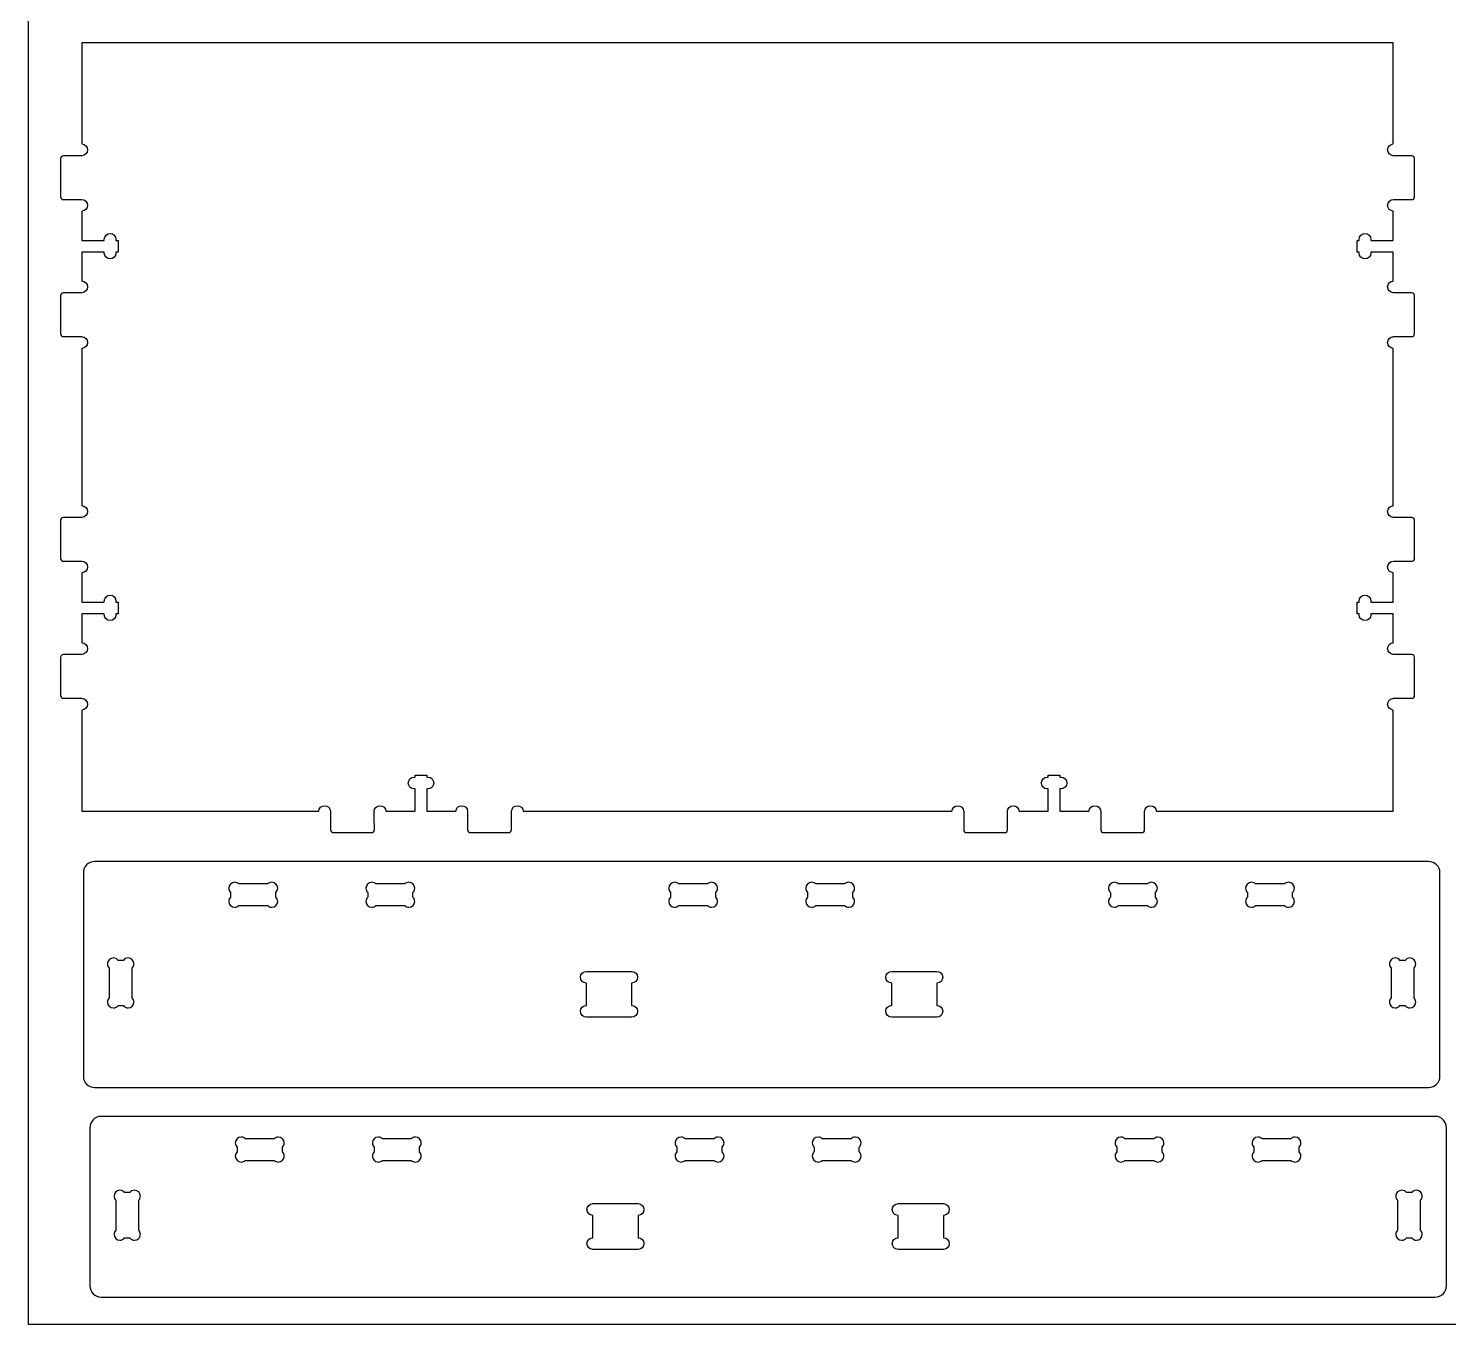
# Model space of a CAD drawing. Extents: x 0 to 4896, y 0 to 5028.
# Drawn here: x 1 to 798, y 1248 to 1977 of the extents above; entities that cross this region are included whole.
import ezdxf

# ---------------------------------------------------------------- set-up
doc = ezdxf.new("R2010")
doc.units = 0
doc.layers.add('Layer_1', color=7, linetype='CONTINUOUS')

msp = doc.modelspace()

# ---------------------------------------------------------------- linework, layer by layer
at = {"layer": 'Layer_1', "color": 3}
msp.add_lwpolyline([(0.635, 2467.488066), (2438.984285, 2467.488066), (2438.984285, 1248.338922), (0.635, 1248.338922), (0.635, 2467.488066)], dxfattribs=at)
at = {"layer": 'Layer_1', "color": 7}
for points in [[(767.240584, 1911.700576), (767.240584, 1968.533076), (30.675862, 1968.533076), (30.675862, 1911.700576)], [(18.716696, 1903.480854), (18.716696, 1882.049463)], [(30.675862, 1905.112099), (30.675862, 1905.068354), (29.079613, 1905.068354), (24.237809, 1905.068354), (20.295447, 1905.068354)], [(777.630031, 1905.068354), (773.687669, 1905.068354), (768.845864, 1905.068354), (767.240584, 1905.068354), (767.240584, 1905.112099)], [(779.2085, 1882.049463), (779.2085, 1903.480854)], [(20.295447, 1880.461963), (23.664333, 1880.461963)], [(24.440444, 1880.558765), (30.534751, 1880.558765)], [(767.390444, 1880.558765), (773.484751, 1880.558765)], [(774.260862, 1880.461963), (777.630031, 1880.461963)], [(30.675862, 1873.970852), (30.675862, 1857.557654), (43.26128, 1857.557654), (43.26128, 1858.139879)], [(754.664198, 1858.139596), (754.664198, 1857.557654), (767.240584, 1857.557654), (767.240584, 1873.97057)], [(43.26128, 1850.396265), (43.26128, 1850.987239), (30.675862, 1850.987239), (30.675862, 1834.706403)], [(49.831696, 1858.139879), (49.831696, 1857.557654), (50.978364, 1857.557654), (50.978364, 1850.987239), (49.831696, 1850.987239), (49.831696, 1850.396265)], [(748.0935, 1850.396265), (748.0935, 1850.987239), (746.947113, 1850.987239), (746.947113, 1857.557654), (748.0935, 1857.557654), (748.0935, 1858.139596)], [(767.240584, 1834.706403), (767.240584, 1850.987239), (754.664198, 1850.987239), (754.664198, 1850.396265)], [(30.675862, 1828.11849), (30.675862, 1828.074181), (24.325862, 1828.074181), (20.295447, 1828.074181)], [(777.630031, 1828.074181), (773.599333, 1828.074181), (767.240584, 1828.074181), (767.240584, 1828.118208)], [(18.716696, 1826.486681), (18.716696, 1805.055572)], [(779.2085, 1805.055572), (779.2085, 1826.486681)], [(20.295447, 1803.468072), (29.079613, 1803.468072), (30.675862, 1803.468072), (30.675862, 1803.424045)], [(767.240584, 1803.423763), (767.240584, 1803.468072), (768.845864, 1803.468072), (777.630031, 1803.468072)], [(30.675862, 1796.83585), (30.675862, 1708.473765)], [(767.240584, 1708.473765), (767.240584, 1796.83585)], [(18.716696, 1700.254043), (18.716696, 1678.822652)], [(30.675862, 1701.88557), (30.675862, 1701.841543), (29.079613, 1701.841543), (24.237809, 1701.841543), (20.295447, 1701.841543)], [(777.630031, 1701.841543), (773.687669, 1701.841543), (768.845864, 1701.841543), (767.240584, 1701.841543), (767.240584, 1701.88557)], [(779.2085, 1678.822652), (779.2085, 1700.254043)], [(20.295447, 1677.235152), (23.664333, 1677.235152)], [(24.440444, 1677.332236), (30.534751, 1677.332236)], [(767.390444, 1677.332236), (773.484751, 1677.332236)], [(774.260862, 1677.235152), (777.630031, 1677.235152)], [(30.675862, 1670.744041), (30.675862, 1654.331125), (43.26128, 1654.331125), (43.26128, 1654.91335)], [(754.664198, 1654.91335), (754.664198, 1654.331125), (767.240584, 1654.331125), (767.240584, 1670.744041)], [(49.831696, 1654.91335), (49.831696, 1654.331125), (50.978364, 1654.331125), (50.978364, 1647.76071), (49.831696, 1647.76071), (49.831696, 1647.169736)], [(748.0935, 1647.169736), (748.0935, 1647.76071), (746.947113, 1647.76071), (746.947113, 1654.331125), (748.0935, 1654.331125), (748.0935, 1654.91335)], [(43.26128, 1647.169736), (43.26128, 1647.76071), (30.675862, 1647.76071), (30.675862, 1631.479874)], [(767.240584, 1631.479874), (767.240584, 1647.76071), (754.664198, 1647.76071), (754.664198, 1647.169736)], [(18.716696, 1623.260152), (18.716696, 1601.829043)], [(30.675862, 1624.891961), (30.675862, 1624.847652), (24.325862, 1624.847652), (20.295447, 1624.847652)], [(777.630031, 1624.847652), (773.599333, 1624.847652), (767.240584, 1624.847652), (767.240584, 1624.891961)], [(779.2085, 1601.829043), (779.2085, 1623.260152)], [(20.295447, 1600.241543), (29.079613, 1600.241543), (30.675862, 1600.241543), (30.675862, 1600.197516)], [(767.240584, 1600.197516), (767.240584, 1600.241543), (768.845864, 1600.241543), (777.630031, 1600.241543)], [(30.675862, 1593.609321), (30.675862, 1536.768072), (163.717111, 1536.768072)], [(634.208084, 1536.768072), (767.240584, 1536.768072), (767.240584, 1593.609321)], [(217.277809, 1555.914874), (217.859751, 1555.914874), (217.859751, 1557.061543), (224.430167, 1557.061543), (224.430167, 1555.914874), (225.02114, 1555.914874)], [(572.904056, 1555.914874), (573.48628, 1555.914874), (573.48628, 1557.061543), (580.056696, 1557.061543), (580.056696, 1555.914874), (580.647669, 1555.914874)], [(201.446836, 1536.768072), (217.859751, 1536.768072), (217.859751, 1549.344459), (217.277809, 1549.344459)], [(225.02114, 1549.344459), (224.430167, 1549.344459), (224.430167, 1536.768072), (240.711002, 1536.768072)], [(557.073364, 1536.768072), (573.48628, 1536.768072), (573.48628, 1549.344459), (572.904056, 1549.344459)], [(580.647669, 1549.344459), (580.056696, 1549.344459), (580.056696, 1536.768072), (596.337531, 1536.768072)], [(170.305307, 1536.768072), (170.349333, 1536.768072), (170.349333, 1535.162792), (170.349333, 1530.320988), (170.349333, 1526.378625)], [(194.85864, 1530.523905), (194.85864, 1536.61793)], [(247.299198, 1536.768072), (247.343224, 1536.768072), (247.343224, 1530.409041), (247.343224, 1526.378625)], [(271.949333, 1526.378625), (271.949333, 1535.162792), (271.949333, 1536.768072), (271.993642, 1536.768072)], [(278.581556, 1536.768072), (519.34364, 1536.768072)], [(525.931836, 1536.768072), (525.975862, 1536.768072), (525.975862, 1535.162792), (525.975862, 1530.320988), (525.975862, 1526.378625)], [(550.485169, 1530.523905), (550.485169, 1536.61793)], [(602.925444, 1536.768072), (602.969753, 1536.768072), (602.969753, 1530.409041), (602.969753, 1526.378625)], [(627.575862, 1526.378625), (627.575862, 1535.162792), (627.575862, 1536.768072), (627.619889, 1536.768072)], [(171.936833, 1524.799874), (193.368224, 1524.799874)], [(194.955724, 1526.378625), (194.955724, 1529.747794)], [(248.930724, 1524.799874), (270.361833, 1524.799874)], [(527.563362, 1524.799874), (548.994753, 1524.799874)], [(550.582253, 1526.378625), (550.582253, 1529.747794)], [(604.557253, 1524.799874), (625.988362, 1524.799874), (625.988362, 1524.799874)], [(787.115802, 1508.551212), (37.851362, 1508.551212), (37.851362, 1508.551212)], [(31.501362, 1502.201212), (31.501362, 1387.93649)], [(793.465802, 1387.93649), (793.465802, 1502.201212)], [(116.511776, 1496.848021), (116.511776, 1496.848021)], [(135.041358, 1495.913019), (118.822611, 1495.913019)], [(193.505667, 1496.848021), (193.505667, 1496.848021)], [(212.035249, 1495.913019), (195.81622, 1495.913019)], [(363.562053, 1496.848021), (363.562053, 1496.848021)], [(382.091918, 1495.913019), (365.872889, 1495.913019)], [(440.555944, 1496.848021), (440.555944, 1496.848021)], [(459.085527, 1495.913019), (442.866498, 1495.913019)], [(610.612331, 1496.848021), (610.612331, 1496.848021)], [(629.141913, 1495.913019), (612.923167, 1495.913019)], [(687.606222, 1496.848021), (687.606222, 1496.848021)], [(706.135804, 1495.913019), (689.916776, 1495.913019)], [(114.2365, 1491.159268), (114.2365, 1488.513434)], [(118.822611, 1483.759965), (135.041358, 1483.759965)], [(139.6365, 1488.513434), (139.6365, 1491.159268)], [(191.230109, 1491.159268), (191.230109, 1488.513434)], [(195.81622, 1483.759965), (212.035249, 1483.759965)], [(216.630109, 1488.513434), (216.630109, 1491.159268)], [(361.286778, 1491.159268), (361.286778, 1488.513434)], [(365.872889, 1483.759965), (382.091918, 1483.759965)], [(386.686778, 1488.513434), (386.686778, 1491.159268)], [(438.280387, 1491.159268), (438.280387, 1488.513434)], [(442.866498, 1483.759965), (459.085527, 1483.759965)], [(463.680387, 1488.513434), (463.680387, 1491.159268)], [(608.337056, 1491.159268), (608.337056, 1488.513434)], [(612.923167, 1483.759965), (629.141913, 1483.759965)], [(633.737056, 1488.513434), (633.737056, 1491.159268)], [(685.330664, 1491.159268), (685.330664, 1488.513434)], [(689.916776, 1483.759965), (706.135804, 1483.759965)], [(710.730664, 1488.513434), (710.730664, 1491.159268)], [(48.381638, 1454.329268), (48.381638, 1454.329268)], [(53.973024, 1452.997743), (51.027471, 1452.997743)], [(768.357056, 1454.329268), (768.357056, 1454.329268)], [(773.948442, 1452.997743), (771.002889, 1452.997743)], [(46.035807, 1448.702603), (46.035807, 1431.901632)], [(58.956222, 1431.910381), (58.956222, 1448.693854)], [(314.049833, 1446.824132), (339.449833, 1446.824132)], [(314.049833, 1446.824132), (314.049833, 1446.824132)], [(485.517331, 1446.824132), (510.917331, 1446.824132)], [(485.517331, 1446.824132), (485.517331, 1446.824132)], [(766.010942, 1448.702603), (766.010942, 1431.901632)], [(778.931358, 1431.910381), (778.931358, 1448.693854)], [(314.049833, 1427.694545), (314.049833, 1440.218156)], [(339.4583, 1440.218156), (339.449833, 1440.218156), (339.449833, 1427.694545), (339.4583, 1427.694545)], [(485.517331, 1427.694545), (485.517331, 1440.218156)], [(510.925798, 1440.218156), (510.917331, 1440.218156), (510.917331, 1427.694545), (510.925798, 1427.694545)], [(51.018722, 1427.597743), (53.973024, 1427.597743)], [(339.449833, 1421.088852), (314.049833, 1421.088852)], [(510.917331, 1421.088852), (485.517331, 1421.088852)], [(770.99414, 1427.597743), (773.948442, 1427.597743)], [(37.851362, 1381.58649), (787.115802, 1381.58649)], [(790.76042, 1365.33811), (41.49598, 1365.33811), (41.49598, 1365.33811)], [(35.14598, 1358.98811), (35.14598, 1270.123388)], [(797.11042, 1270.123388), (797.11042, 1358.98811)], [(120.156393, 1353.705192), (120.156393, 1353.705192)], [(138.685976, 1352.77019), (122.467229, 1352.77019)], [(197.150284, 1353.705192), (197.150284, 1353.705192)], [(215.679867, 1352.77019), (199.460838, 1352.77019)], [(367.206671, 1353.705192), (367.206671, 1353.705192)], [(385.736536, 1352.77019), (369.517507, 1352.77019)], [(444.200562, 1353.705192), (444.200562, 1353.705192)], [(462.730144, 1352.77019), (446.511116, 1352.77019)], [(614.256949, 1353.705192), (614.256949, 1353.705192)], [(632.786531, 1352.77019), (616.567784, 1352.77019)], [(691.25084, 1353.705192), (691.25084, 1353.705192)], [(709.780422, 1352.77019), (693.561393, 1352.77019)], [(117.881118, 1348.016721), (117.881118, 1345.370888)], [(122.467229, 1340.617136), (138.685976, 1340.617136)], [(143.281118, 1345.370888), (143.281118, 1348.016721)], [(194.874727, 1348.016721), (194.874727, 1345.370888)], [(199.460838, 1340.617136), (215.679867, 1340.617136)], [(220.274727, 1345.370888), (220.274727, 1348.016721)], [(364.931396, 1348.016721), (364.931396, 1345.370888)], [(369.517507, 1340.617136), (385.736536, 1340.617136)], [(390.331396, 1345.370888), (390.331396, 1348.016721)], [(441.925004, 1348.016721), (441.925004, 1345.370888)], [(446.511116, 1340.617136), (462.730144, 1340.617136)], [(467.325004, 1345.370888), (467.325004, 1348.016721)], [(611.981673, 1348.016721), (611.981673, 1345.370888)], [(616.567784, 1340.617136), (632.786531, 1340.617136)], [(637.381673, 1345.370888), (637.381673, 1348.016721)], [(688.975282, 1348.016721), (688.975282, 1345.370888)], [(693.561393, 1340.617136), (709.780422, 1340.617136)], [(714.375282, 1345.370888), (714.375282, 1348.016721)], [(49.680424, 1318.197968), (49.680424, 1301.396996)], [(52.026256, 1323.824914), (52.026256, 1323.824914)], [(57.617642, 1322.493108), (54.672089, 1322.493108)], [(62.60084, 1301.405745), (62.60084, 1318.189219)], [(317.694451, 1316.310748), (343.094451, 1316.310748)], [(317.694451, 1316.310748), (317.694451, 1316.310748)], [(489.161949, 1316.310748), (514.561949, 1316.310748)], [(489.161949, 1316.310748), (489.161949, 1316.310748)], [(769.65556, 1318.197968), (769.65556, 1301.396996)], [(772.001673, 1323.824914), (772.001673, 1323.824914)], [(777.59306, 1322.493108), (774.647507, 1322.493108)], [(782.575976, 1301.405745), (782.575976, 1318.189219)], [(317.694451, 1297.181443), (317.694451, 1309.705054)], [(343.102918, 1309.705054), (343.094451, 1309.705054), (343.094451, 1297.181443), (343.102918, 1297.181443)], [(489.161949, 1297.181443), (489.161949, 1309.705054)], [(514.570416, 1309.705054), (514.561949, 1309.705054), (514.561949, 1297.181443), (514.570416, 1297.181443)], [(54.66334, 1297.093108), (57.617642, 1297.093108)], [(774.638758, 1297.093108), (777.59306, 1297.093108)], [(343.094451, 1290.575468), (317.694451, 1290.575468)], [(514.561949, 1290.575468), (489.161949, 1290.575468)], [(41.49598, 1263.773388), (790.76042, 1263.773388)]]:
    msp.add_lwpolyline(points, dxfattribs=at)
for points in [[(30.675862, 1911.700576), (32.437776, 1911.625788), (33.833364, 1910.191816), (33.833364, 1908.410712)], [(33.833364, 1908.410712), (33.833364, 1906.629608), (32.437776, 1905.18717), (30.675862, 1905.112099)], [(764.092113, 1908.410712), (764.092113, 1910.188994), (765.482904, 1911.621554), (767.240584, 1911.700576)], [(767.240584, 1905.112099), (765.482904, 1905.191968), (764.092113, 1906.632712), (764.092113, 1908.410712)], [(20.295447, 1905.068354), (19.422816, 1905.068354), (18.716696, 1904.360259), (18.716696, 1903.480854)], [(779.2085, 1903.480854), (779.2085, 1904.360259), (778.50238, 1905.068072), (777.630031, 1905.068354)], [(18.716696, 1882.049463), (18.716696, 1881.170059), (19.422816, 1880.461963), (20.295447, 1880.461963)], [(23.664333, 1880.461963), (23.912689, 1880.520948), (24.173744, 1880.558765), (24.440444, 1880.558765)], [(30.534751, 1880.558765), (32.364116, 1880.558765), (33.833364, 1879.089799), (33.833364, 1877.260434)], [(33.833364, 1877.260434), (33.833364, 1875.47933), (32.437776, 1874.045359), (30.675862, 1873.970852)], [(764.092113, 1877.260434), (764.092113, 1879.089799), (765.561362, 1880.558765), (767.390444, 1880.558765)], [(767.240584, 1873.97057), (765.482904, 1874.049874), (764.092113, 1875.482152), (764.092113, 1877.260434)], [(773.484751, 1880.558765), (773.751451, 1880.558765), (774.012507, 1880.520948), (774.260862, 1880.461963)], [(777.630031, 1880.461963), (778.50238, 1880.461963), (779.2085, 1881.170059), (779.2085, 1882.049463)], [(43.26128, 1858.139879), (43.26128, 1859.959365), (44.731376, 1861.429461), (46.550862, 1861.429461)], [(46.550862, 1861.429461), (48.370349, 1861.429461), (49.831696, 1859.959365), (49.831696, 1858.139879)], [(748.0935, 1858.139596), (748.0935, 1859.959083), (749.554847, 1861.429461), (751.374333, 1861.429461)], [(751.374333, 1861.429461), (753.19382, 1861.429461), (754.663916, 1859.959083), (754.664198, 1858.139596)], [(46.550862, 1847.106683), (44.731376, 1847.106683), (43.26128, 1848.576779), (43.26128, 1850.396265)], [(49.831696, 1850.396265), (49.831696, 1848.576779), (48.370349, 1847.106683), (46.550862, 1847.106683)], [(751.374333, 1847.106683), (749.554847, 1847.106683), (748.0935, 1848.576779), (748.0935, 1850.396265)], [(754.664198, 1850.396265), (754.664198, 1848.576779), (753.19382, 1847.106683), (751.374333, 1847.106683)], [(30.675862, 1834.706403), (32.437776, 1834.631332), (33.833364, 1833.189176), (33.833364, 1831.408072)], [(764.092113, 1831.408072), (764.092113, 1833.186072), (765.482904, 1834.626816), (767.240584, 1834.706403)], [(20.295447, 1828.074181), (19.422816, 1828.074181), (18.716696, 1827.366085), (18.716696, 1826.486681)], [(33.833364, 1831.408072), (33.833364, 1829.626968), (32.437776, 1828.192996), (30.675862, 1828.11849)], [(767.240584, 1828.118208), (765.482904, 1828.19723), (764.092113, 1829.62979), (764.092113, 1831.408072)], [(779.2085, 1826.486681), (779.2085, 1827.366085), (778.50238, 1828.074181), (777.630031, 1828.074181)], [(18.716696, 1805.055572), (18.716696, 1804.175885), (19.422816, 1803.468072), (20.295447, 1803.468072)], [(30.675862, 1803.424045), (32.437776, 1803.349539), (33.833364, 1801.915568), (33.833364, 1800.134181)], [(764.092113, 1800.134181), (764.092113, 1801.912463), (765.482904, 1803.344741), (767.240584, 1803.423763)], [(777.630031, 1803.468072), (778.50238, 1803.468072), (779.2085, 1804.175885), (779.2085, 1805.055572)], [(33.833364, 1800.134181), (33.833364, 1798.353076), (32.437776, 1796.910639), (30.675862, 1796.83585)], [(767.240584, 1796.83585), (765.482904, 1796.915154), (764.092113, 1798.356181), (764.092113, 1800.134181)], [(30.675862, 1708.473765), (32.437776, 1708.399541), (33.833364, 1706.96557), (33.833364, 1705.184183)], [(764.092113, 1705.184183), (764.092113, 1706.962183), (765.482904, 1708.394743), (767.240584, 1708.473765)], [(20.295447, 1701.841543), (19.422816, 1701.841543), (18.716696, 1701.133448), (18.716696, 1700.254043)], [(33.833364, 1705.184183), (33.833364, 1703.403079), (32.437776, 1701.960641), (30.675862, 1701.88557)], [(767.240584, 1701.88557), (765.482904, 1701.965156), (764.092113, 1703.405901), (764.092113, 1705.184183)], [(779.2085, 1700.254043), (779.2085, 1701.133448), (778.50238, 1701.841543), (777.630031, 1701.841543)], [(18.716696, 1678.822652), (18.716696, 1677.943248), (19.422816, 1677.235152), (20.295447, 1677.235152)], [(23.664333, 1677.235152), (23.912689, 1677.294419), (24.173744, 1677.332236), (24.440444, 1677.332236)], [(30.534751, 1677.332236), (32.364116, 1677.332236), (33.833364, 1675.86327), (33.833364, 1674.033905)], [(764.092113, 1674.033905), (764.092113, 1675.86327), (765.561362, 1677.332236), (767.390444, 1677.332236)], [(773.484751, 1677.332236), (773.751451, 1677.332236), (774.012507, 1677.294419), (774.260862, 1677.235152)], [(777.630031, 1677.235152), (777.6845, 1677.235152), (777.735582, 1677.229508), (777.78864, 1677.235152)], [(777.78864, 1677.235152), (778.585071, 1677.31615), (779.2085, 1677.998281), (779.2085, 1678.822652)], [(33.833364, 1674.033905), (33.833364, 1672.252801), (32.437776, 1670.81883), (30.675862, 1670.744041)], [(767.240584, 1670.744041), (765.482904, 1670.823063), (764.092113, 1672.255623), (764.092113, 1674.033905)], [(43.26128, 1654.91335), (43.26128, 1656.732554), (44.731376, 1658.202932), (46.550862, 1658.202932)], [(46.550862, 1658.202932), (48.370349, 1658.202932), (49.831696, 1656.732554), (49.831696, 1654.91335)], [(748.0935, 1654.91335), (748.0935, 1656.732554), (749.554847, 1658.202932), (751.374333, 1658.202932)], [(751.374333, 1658.202932), (753.19382, 1658.202932), (754.663916, 1656.732554), (754.664198, 1654.91335)], [(46.550862, 1643.880154), (44.731376, 1643.880154), (43.26128, 1645.35025), (43.26128, 1647.169736)], [(49.831696, 1647.169736), (49.831696, 1645.35025), (48.370349, 1643.880154), (46.550862, 1643.880154)], [(751.374333, 1643.880154), (749.554847, 1643.880154), (748.0935, 1645.35025), (748.0935, 1647.169736)], [(754.664198, 1647.169736), (754.664198, 1645.35025), (753.19382, 1643.880154), (751.374333, 1643.880154)], [(30.675862, 1631.479874), (32.437776, 1631.405085), (33.833364, 1629.962648), (33.833364, 1628.181543)], [(33.833364, 1628.181543), (33.833364, 1626.400439), (32.437776, 1624.966468), (30.675862, 1624.891961)], [(764.092113, 1628.181543), (764.092113, 1629.959543), (765.482904, 1631.40057), (767.240584, 1631.479874)], [(767.240584, 1624.891961), (765.482904, 1624.970983), (764.092113, 1626.403261), (764.092113, 1628.181543)], [(20.295447, 1624.847652), (19.422816, 1624.847652), (18.716696, 1624.139839), (18.716696, 1623.260152)], [(779.2085, 1623.260152), (779.2085, 1624.139839), (778.50238, 1624.847652), (777.630031, 1624.847652)], [(18.716696, 1601.829043), (18.716696, 1600.949639), (19.422816, 1600.241543), (20.295447, 1600.241543)], [(30.675862, 1600.197516), (32.437776, 1600.122728), (33.833364, 1598.688756), (33.833364, 1596.907652)], [(33.833364, 1596.907652), (33.833364, 1595.126548), (32.437776, 1593.684392), (30.675862, 1593.609321)], [(764.092113, 1596.907652), (764.092113, 1598.685934), (765.482904, 1600.118494), (767.240584, 1600.197516)], [(767.240584, 1593.609321), (765.482904, 1593.688908), (764.092113, 1595.129652), (764.092113, 1596.907652)], [(777.630031, 1600.241543), (777.6845, 1600.241543), (777.735582, 1600.235899), (777.78864, 1600.241543)], [(777.78864, 1600.241543), (778.585071, 1600.322541), (779.2085, 1601.00439), (779.2085, 1601.829043)], [(213.987944, 1552.634041), (213.987944, 1554.453528), (215.458322, 1555.914874), (217.277809, 1555.914874)], [(225.02114, 1555.914874), (226.840627, 1555.914874), (228.310722, 1554.453528), (228.310722, 1552.634041)], [(569.614473, 1552.634041), (569.614473, 1554.453528), (571.084569, 1555.914874), (572.904056, 1555.914874)], [(580.647669, 1555.914874), (582.467156, 1555.914874), (583.937251, 1554.453528), (583.937251, 1552.634041)], [(217.277809, 1549.344459), (215.458322, 1549.344459), (213.987944, 1550.814554), (213.987944, 1552.634041)], [(228.310722, 1552.634041), (228.310722, 1550.814554), (226.840627, 1549.344459), (225.02114, 1549.344459)], [(572.904056, 1549.344459), (571.084569, 1549.344459), (569.614473, 1550.814554), (569.614473, 1552.634041)], [(583.937251, 1552.634041), (583.937251, 1550.814554), (582.467156, 1549.344459), (580.647669, 1549.344459)], [(163.717111, 1536.768072), (163.796133, 1538.525752), (165.228693, 1539.916543), (167.006976, 1539.916543)], [(167.006976, 1539.916543), (168.784976, 1539.916543), (170.22572, 1538.525752), (170.305307, 1536.768072)], [(194.85864, 1536.61793), (194.85864, 1538.447294), (196.327889, 1539.916543), (198.157253, 1539.916543)], [(198.157253, 1539.916543), (199.935253, 1539.916543), (201.367813, 1538.525752), (201.446836, 1536.768072)], [(240.711002, 1536.768072), (240.790307, 1538.525752), (242.231333, 1539.916543), (244.009333, 1539.916543)], [(244.009333, 1539.916543), (245.787616, 1539.916543), (247.219893, 1538.525752), (247.299198, 1536.768072)], [(271.993642, 1536.768072), (272.072664, 1538.525752), (273.504942, 1539.916543), (275.283224, 1539.916543)], [(275.283224, 1539.916543), (277.061224, 1539.916543), (278.502251, 1538.525752), (278.581556, 1536.768072)], [(519.34364, 1536.768072), (519.422662, 1538.525752), (520.855222, 1539.916543), (522.633222, 1539.916543)], [(522.633222, 1539.916543), (524.411504, 1539.916543), (525.852249, 1538.525752), (525.931836, 1536.768072)], [(550.485169, 1536.61793), (550.485169, 1538.447294), (551.954136, 1539.916543), (553.7835, 1539.916543)], [(553.7835, 1539.916543), (555.561782, 1539.916543), (556.99406, 1538.525752), (557.073364, 1536.768072)], [(596.337531, 1536.768072), (596.416836, 1538.525752), (597.857862, 1539.916543), (599.635862, 1539.916543)], [(599.635862, 1539.916543), (601.414144, 1539.916543), (602.846422, 1538.525752), (602.925444, 1536.768072)], [(627.619889, 1536.768072), (627.698911, 1538.525752), (629.131471, 1539.916543), (630.909753, 1539.916543)], [(630.909753, 1539.916543), (632.687753, 1539.916543), (634.128498, 1538.525752), (634.208084, 1536.768072)], [(170.349333, 1526.378625), (170.349333, 1525.506276), (171.057429, 1524.799874), (171.936833, 1524.799874)], [(193.368224, 1524.799874), (194.247629, 1524.799874), (194.955724, 1525.506276), (194.955724, 1526.378625)], [(194.955724, 1529.747794), (194.89674, 1529.99615), (194.85864, 1530.256923), (194.85864, 1530.523905)], [(247.343224, 1526.378625), (247.343224, 1525.506276), (248.051038, 1524.799874), (248.930724, 1524.799874)], [(270.361833, 1524.799874), (271.24152, 1524.799874), (271.949333, 1525.506276), (271.949333, 1526.378625)], [(525.975862, 1526.378625), (525.975862, 1525.506276), (526.683958, 1524.799874), (527.563362, 1524.799874)], [(548.994753, 1524.799874), (549.874158, 1524.799874), (550.582253, 1525.506276), (550.582253, 1526.378625)], [(550.582253, 1529.747794), (550.522987, 1529.99615), (550.485169, 1530.256923), (550.485169, 1530.523905)], [(602.969753, 1526.378625), (602.969753, 1525.506276), (603.677567, 1524.799874), (604.557253, 1524.799874)], [(625.988362, 1524.799874), (626.867767, 1524.799874), (627.575862, 1525.506276), (627.575862, 1526.378625)], [(37.851362, 1508.551212), (34.33318, 1508.551212), (31.501362, 1505.719112), (31.501362, 1502.201212)], [(793.465802, 1502.201212), (793.465802, 1505.719112), (790.633702, 1508.551212), (787.115802, 1508.551212)], [(116.511776, 1496.848021), (114.682411, 1496.848021), (113.213444, 1495.378772), (113.213444, 1493.549408)], [(113.213444, 1493.549408), (113.213444, 1492.605656), (113.605733, 1491.760119), (114.2365, 1491.159268)], [(118.822611, 1495.913019), (118.227969, 1496.494114), (117.412629, 1496.848021), (116.511776, 1496.848021)], [(137.352193, 1496.848021), (136.451058, 1496.848021), (135.636282, 1496.494396), (135.041358, 1495.913019)], [(140.659556, 1493.549408), (140.659556, 1495.378772), (139.181558, 1496.848021), (137.352193, 1496.848021)], [(139.6365, 1491.159268), (140.265291, 1491.759836), (140.659556, 1492.60735), (140.659556, 1493.549408)], [(193.505667, 1496.848021), (191.676302, 1496.848021), (190.207053, 1495.378772), (190.207053, 1493.549408)], [(190.207053, 1493.549408), (190.207053, 1492.605656), (190.599342, 1491.760119), (191.230109, 1491.159268)], [(195.81622, 1495.913019), (195.221578, 1496.494114), (194.406802, 1496.848021), (193.505667, 1496.848021)], [(214.345802, 1496.848021), (213.444949, 1496.848021), (212.629891, 1496.494396), (212.035249, 1495.913019)], [(217.653164, 1493.549408), (217.653164, 1495.378772), (216.175167, 1496.848021), (214.345802, 1496.848021)], [(216.630109, 1491.159268), (217.258618, 1491.759836), (217.653164, 1492.60735), (217.653164, 1493.549408)], [(363.562053, 1496.848021), (361.732689, 1496.848021), (360.263722, 1495.378772), (360.263722, 1493.549408)], [(360.263722, 1493.549408), (360.263722, 1492.605656), (360.656011, 1491.760119), (361.286778, 1491.159268)], [(365.872889, 1495.913019), (365.278247, 1496.494114), (364.462907, 1496.848021), (363.562053, 1496.848021)], [(384.402471, 1496.848021), (383.501336, 1496.848021), (382.68656, 1496.494396), (382.091918, 1495.913019)], [(387.709833, 1493.549408), (387.709833, 1495.378772), (386.231836, 1496.848021), (384.402471, 1496.848021)], [(386.686778, 1491.159268), (387.315569, 1491.759836), (387.709833, 1492.60735), (387.709833, 1493.549408)], [(440.555944, 1496.848021), (438.72658, 1496.848021), (437.257331, 1495.378772), (437.257331, 1493.549408)], [(437.257331, 1493.549408), (437.257331, 1492.605656), (437.64962, 1491.760119), (438.280387, 1491.159268)], [(442.866498, 1495.913019), (442.271856, 1496.494114), (441.45708, 1496.848021), (440.555944, 1496.848021)], [(461.396362, 1496.848021), (460.495227, 1496.848021), (459.680169, 1496.494396), (459.085527, 1495.913019)], [(464.703442, 1493.549408), (464.703442, 1495.378772), (463.225727, 1496.848021), (461.396362, 1496.848021)], [(463.680387, 1491.159268), (464.309178, 1491.759836), (464.703442, 1492.60735), (464.703442, 1493.549408)], [(610.612331, 1496.848021), (608.782967, 1496.848021), (607.314, 1495.378772), (607.314, 1493.549408)], [(607.314, 1493.549408), (607.314, 1492.605656), (607.706289, 1491.760119), (608.337056, 1491.159268)], [(612.923167, 1495.913019), (612.328524, 1496.494114), (611.513184, 1496.848021), (610.612331, 1496.848021)], [(631.452749, 1496.848021), (630.551613, 1496.848021), (629.736556, 1496.494396), (629.141913, 1495.913019)], [(634.760111, 1493.549408), (634.760111, 1495.378772), (633.282113, 1496.848021), (631.452749, 1496.848021)], [(633.737056, 1491.159268), (634.365847, 1491.759836), (634.760111, 1492.60735), (634.760111, 1493.549408)], [(687.606222, 1496.848021), (685.776858, 1496.848021), (684.307609, 1495.378772), (684.307609, 1493.549408)], [(684.307609, 1493.549408), (684.307609, 1492.605656), (684.699898, 1491.760119), (685.330664, 1491.159268)], [(689.916776, 1495.913019), (689.322133, 1496.494114), (688.507358, 1496.848021), (687.606222, 1496.848021)], [(708.446358, 1496.848021), (707.545504, 1496.848021), (706.730447, 1496.494396), (706.135804, 1495.913019)], [(711.75372, 1493.549408), (711.75372, 1495.378772), (710.276004, 1496.848021), (708.446358, 1496.848021)], [(710.730664, 1491.159268), (711.359456, 1491.759836), (711.75372, 1492.60735), (711.75372, 1493.549408)], [(114.2365, 1488.513434), (113.605733, 1487.912865), (113.213444, 1487.067328), (113.213444, 1486.123576)], [(113.213444, 1486.123576), (113.213444, 1484.294212), (114.682411, 1482.816214), (116.511776, 1482.816214)], [(116.511776, 1482.816214), (117.412629, 1482.816214), (118.227969, 1483.178588), (118.822611, 1483.759965)], [(135.041358, 1483.759965), (135.636, 1483.178305), (136.451058, 1482.816214), (137.352193, 1482.816214)], [(137.352193, 1482.816214), (139.181558, 1482.816214), (140.659556, 1484.294212), (140.659556, 1486.123576)], [(140.659556, 1486.123576), (140.659556, 1487.065352), (140.265291, 1487.913148), (139.6365, 1488.513434)], [(191.230109, 1488.513434), (190.599342, 1487.912865), (190.207053, 1487.067328), (190.207053, 1486.123576)], [(190.207053, 1486.123576), (190.207053, 1484.294212), (191.676302, 1482.816214), (193.505667, 1482.816214)], [(193.505667, 1482.816214), (194.406802, 1482.816214), (195.221578, 1483.178588), (195.81622, 1483.759965)], [(212.035249, 1483.759965), (212.629891, 1483.178305), (213.444667, 1482.816214), (214.345802, 1482.816214)], [(214.345802, 1482.816214), (216.175167, 1482.816214), (217.653164, 1484.294212), (217.653164, 1486.123576)], [(217.653164, 1486.123576), (217.653164, 1487.065352), (217.258618, 1487.913148), (216.630109, 1488.513434)], [(361.286778, 1488.513434), (360.656011, 1487.912865), (360.263722, 1487.067328), (360.263722, 1486.123576)], [(360.263722, 1486.123576), (360.263722, 1484.294212), (361.732689, 1482.816214), (363.562053, 1482.816214)], [(363.562053, 1482.816214), (364.462907, 1482.816214), (365.278247, 1483.178588), (365.872889, 1483.759965)], [(382.091918, 1483.759965), (382.686278, 1483.178305), (383.501336, 1482.816214), (384.402471, 1482.816214)], [(384.402471, 1482.816214), (386.231836, 1482.816214), (387.709833, 1484.294212), (387.709833, 1486.123576)], [(387.709833, 1486.123576), (387.709833, 1487.065352), (387.315569, 1487.913148), (386.686778, 1488.513434)], [(438.280387, 1488.513434), (437.64962, 1487.912865), (437.257331, 1487.067328), (437.257331, 1486.123576)], [(437.257331, 1486.123576), (437.257331, 1484.294212), (438.72658, 1482.816214), (440.555944, 1482.816214)], [(440.555944, 1482.816214), (441.45708, 1482.816214), (442.271856, 1483.178588), (442.866498, 1483.759965)], [(459.085527, 1483.759965), (459.680169, 1483.178305), (460.495227, 1482.816214), (461.396362, 1482.816214)], [(461.396362, 1482.816214), (463.225444, 1482.816214), (464.703442, 1484.294212), (464.703442, 1486.123576)], [(464.703442, 1486.123576), (464.703442, 1487.065352), (464.309178, 1487.913148), (463.680387, 1488.513434)], [(608.337056, 1488.513434), (607.706289, 1487.912865), (607.314, 1487.067328), (607.314, 1486.123576)], [(607.314, 1486.123576), (607.314, 1484.294212), (608.782967, 1482.816214), (610.612331, 1482.816214)], [(610.612331, 1482.816214), (611.513184, 1482.816214), (612.328524, 1483.178588), (612.923167, 1483.759965)], [(629.141913, 1483.759965), (629.736556, 1483.178305), (630.551613, 1482.816214), (631.452749, 1482.816214)], [(631.452749, 1482.816214), (633.282113, 1482.816214), (634.760111, 1484.294212), (634.760111, 1486.123576)], [(634.760111, 1486.123576), (634.760111, 1487.065352), (634.365847, 1487.913148), (633.737056, 1488.513434)], [(685.330664, 1488.513434), (684.699898, 1487.912865), (684.307609, 1487.067328), (684.307609, 1486.123576)], [(684.307609, 1486.123576), (684.307609, 1484.294212), (685.776858, 1482.816214), (687.606222, 1482.816214)], [(687.606222, 1482.816214), (688.507358, 1482.816214), (689.322133, 1483.178588), (689.916776, 1483.759965)], [(706.135804, 1483.759965), (706.730447, 1483.178305), (707.545504, 1482.816214), (708.446358, 1482.816214)], [(708.446358, 1482.816214), (710.275722, 1482.816214), (711.75372, 1484.294212), (711.75372, 1486.123576)], [(711.75372, 1486.123576), (711.75372, 1487.065352), (711.359456, 1487.913148), (710.730664, 1488.513434)], [(48.381638, 1454.329268), (46.552556, 1454.329268), (45.074276, 1452.860301), (45.074276, 1451.030936)], [(51.027471, 1452.997743), (50.426902, 1453.805181), (49.470169, 1454.329268), (48.381638, 1454.329268)], [(56.61914, 1454.329268), (55.531738, 1454.329268), (54.574158, 1453.804052), (53.973024, 1452.997743)], [(59.917471, 1451.030936), (59.917471, 1452.860301), (58.448504, 1454.329268), (56.61914, 1454.329268)], [(768.357056, 1454.329268), (766.527973, 1454.329268), (765.049693, 1452.860301), (765.049693, 1451.030936)], [(771.002889, 1452.997743), (770.40232, 1453.805181), (769.445587, 1454.329268), (768.357056, 1454.329268)], [(776.594276, 1454.329268), (775.506873, 1454.329268), (774.549293, 1453.804052), (773.948442, 1452.997743)], [(779.892889, 1451.030936), (779.892889, 1452.860301), (778.42364, 1454.329268), (776.594276, 1454.329268)], [(45.074276, 1451.030936), (45.074276, 1450.12077), (45.443987, 1449.298939), (46.035807, 1448.702603)], [(58.956222, 1448.693854), (59.553122, 1449.290472), (59.917471, 1450.116254), (59.917471, 1451.030936)], [(310.742471, 1443.525519), (310.742471, 1445.354883), (312.220469, 1446.824132), (314.049833, 1446.824132)], [(339.449833, 1446.824132), (339.452656, 1446.824132), (339.455478, 1446.824132), (339.4583, 1446.824132)], [(339.4583, 1446.824132), (341.287382, 1446.824132), (342.756631, 1445.354883), (342.756631, 1443.525519)], [(482.210251, 1443.525519), (482.210251, 1445.354883), (483.687967, 1446.824132), (485.517331, 1446.824132)], [(510.917331, 1446.824132), (510.920153, 1446.824132), (510.922976, 1446.824132), (510.925798, 1446.824132)], [(510.925798, 1446.824132), (512.75488, 1446.824132), (514.224411, 1445.354883), (514.224129, 1443.525519)], [(765.049693, 1451.030936), (765.049693, 1450.12077), (765.419122, 1449.298939), (766.010942, 1448.702603)], [(778.931358, 1448.693854), (779.528258, 1449.290472), (779.892889, 1450.116254), (779.892889, 1451.030936)], [(314.049833, 1440.218156), (312.220469, 1440.218156), (310.742471, 1441.696154), (310.742471, 1443.525519)], [(342.756631, 1443.525519), (342.756631, 1441.696154), (341.287382, 1440.218156), (339.4583, 1440.218156)], [(485.517331, 1440.218156), (483.687967, 1440.218156), (482.210251, 1441.696154), (482.210251, 1443.525519)], [(514.224129, 1443.525519), (514.224129, 1441.696154), (512.75488, 1440.218156), (510.925798, 1440.218156)], [(46.035807, 1431.901632), (45.443987, 1431.305296), (45.074276, 1430.483465), (45.074276, 1429.573299)], [(45.074276, 1429.573299), (45.074276, 1427.743934), (46.552556, 1426.274968), (48.381638, 1426.274685)], [(56.61914, 1426.274685), (58.448222, 1426.274685), (59.917471, 1427.743934), (59.917471, 1429.573299)], [(59.917471, 1429.573299), (59.917471, 1430.487981), (59.553122, 1431.313481), (58.956222, 1431.910381)], [(766.010942, 1431.901632), (765.419122, 1431.305296), (765.049693, 1430.483465), (765.049693, 1429.573299)], [(765.049693, 1429.573299), (765.049693, 1427.743934), (766.527973, 1426.274968), (768.357056, 1426.274685)], [(776.594276, 1426.274685), (778.42364, 1426.274685), (779.892889, 1427.743934), (779.892889, 1429.573299)], [(779.892889, 1429.573299), (779.892889, 1430.487981), (779.52854, 1431.313481), (778.931358, 1431.910381)], [(48.381638, 1426.274685), (49.467064, 1426.274685), (50.417589, 1426.794256), (51.018722, 1427.597743)], [(53.973024, 1427.597743), (54.574158, 1426.792845), (55.532584, 1426.274968), (56.61914, 1426.274685)], [(310.742471, 1424.387465), (310.742471, 1426.21683), (312.220469, 1427.694545), (314.049833, 1427.694545)], [(314.049833, 1421.088852), (312.220469, 1421.088852), (310.742471, 1422.558101), (310.742471, 1424.387465)], [(339.4583, 1421.088852), (339.455478, 1421.088852), (339.452656, 1421.088852), (339.449833, 1421.088852)], [(339.4583, 1427.694545), (341.287382, 1427.694545), (342.756631, 1426.216548), (342.756631, 1424.387465)], [(342.756631, 1424.387465), (342.756631, 1422.558101), (341.287382, 1421.088852), (339.4583, 1421.088852)], [(482.210251, 1424.387465), (482.210251, 1426.21683), (483.687967, 1427.694545), (485.517331, 1427.694545)], [(485.517331, 1421.088852), (483.687967, 1421.088852), (482.210251, 1422.558101), (482.210251, 1424.387465)], [(510.925798, 1421.088852), (510.922976, 1421.088852), (510.920153, 1421.088852), (510.917331, 1421.088852)], [(510.925798, 1427.694545), (512.75488, 1427.694545), (514.224411, 1426.216548), (514.224129, 1424.387465)], [(514.224129, 1424.387465), (514.224129, 1422.558101), (512.75488, 1421.088852), (510.925798, 1421.088852)], [(768.357056, 1426.274685), (769.442482, 1426.274685), (770.393007, 1426.794256), (770.99414, 1427.597743)], [(773.948442, 1427.597743), (774.549576, 1426.792845), (775.508002, 1426.274968), (776.594276, 1426.274685)], [(31.501362, 1387.93649), (31.501362, 1384.41859), (34.333462, 1381.58649), (37.851362, 1381.58649)], [(787.115802, 1381.58649), (790.633984, 1381.58649), (793.465802, 1384.41859), (793.465802, 1387.93649)], [(41.49598, 1365.33811), (37.977798, 1365.33811), (35.14598, 1362.50601), (35.14598, 1358.98811)], [(797.11042, 1358.98811), (797.11042, 1362.50601), (794.27832, 1365.33811), (790.76042, 1365.33811)], [(120.156393, 1353.705192), (118.327029, 1353.705192), (116.858062, 1352.235943), (116.858062, 1350.406579)], [(116.858062, 1350.406579), (116.858062, 1349.462828), (117.250351, 1348.61729), (117.881118, 1348.016721)], [(122.467229, 1352.77019), (121.872587, 1353.351568), (121.057247, 1353.705192), (120.156393, 1353.705192)], [(140.996811, 1353.705192), (140.095676, 1353.705192), (139.2809, 1353.35185), (138.685976, 1352.77019)], [(144.304173, 1350.406579), (144.304173, 1352.235943), (142.826176, 1353.705192), (140.996811, 1353.705192)], [(143.281118, 1348.016721), (143.909909, 1348.617008), (144.304173, 1349.464803), (144.304173, 1350.406579)], [(197.150284, 1353.705192), (195.32092, 1353.705192), (193.851671, 1352.235943), (193.851671, 1350.406579)], [(193.851671, 1350.406579), (193.851671, 1349.462828), (194.24396, 1348.61729), (194.874727, 1348.016721)], [(199.460838, 1352.77019), (198.866196, 1353.351568), (198.05142, 1353.705192), (197.150284, 1353.705192)], [(217.99042, 1353.705192), (217.089567, 1353.705192), (216.274509, 1353.35185), (215.679867, 1352.77019)], [(221.297782, 1350.406579), (221.297782, 1352.235943), (219.819784, 1353.705192), (217.99042, 1353.705192)], [(220.274727, 1348.016721), (220.903236, 1348.617008), (221.297782, 1349.464803), (221.297782, 1350.406579)], [(367.206671, 1353.705192), (365.377307, 1353.705192), (363.90834, 1352.235943), (363.90834, 1350.406579)], [(363.90834, 1350.406579), (363.90834, 1349.462828), (364.300629, 1348.61729), (364.931396, 1348.016721)], [(369.517507, 1352.77019), (368.922864, 1353.351568), (368.107524, 1353.705192), (367.206671, 1353.705192)], [(388.047089, 1353.705192), (387.145953, 1353.705192), (386.331178, 1353.35185), (385.736536, 1352.77019)], [(391.354451, 1350.406579), (391.354451, 1352.235943), (389.876453, 1353.705192), (388.047089, 1353.705192)], [(390.331396, 1348.016721), (390.960187, 1348.617008), (391.354451, 1349.464803), (391.354451, 1350.406579)], [(444.200562, 1353.705192), (442.371198, 1353.705192), (440.901949, 1352.235943), (440.901949, 1350.406579)], [(440.901949, 1350.406579), (440.901949, 1349.462828), (441.294238, 1348.61729), (441.925004, 1348.016721)], [(446.511116, 1352.77019), (445.916473, 1353.351568), (445.101698, 1353.705192), (444.200562, 1353.705192)], [(465.04098, 1353.705192), (464.139844, 1353.705192), (463.324787, 1353.35185), (462.730144, 1352.77019)], [(468.34806, 1350.406579), (468.34806, 1352.235943), (466.870344, 1353.705192), (465.04098, 1353.705192)], [(467.325004, 1348.016721), (467.953796, 1348.617008), (468.34806, 1349.464803), (468.34806, 1350.406579)], [(614.256949, 1353.705192), (612.427584, 1353.705192), (610.958618, 1352.235943), (610.958618, 1350.406579)], [(610.958618, 1350.406579), (610.958618, 1349.462828), (611.350907, 1348.61729), (611.981673, 1348.016721)], [(616.567784, 1352.77019), (615.973142, 1353.351568), (615.157802, 1353.705192), (614.256949, 1353.705192)], [(635.097367, 1353.705192), (634.196231, 1353.705192), (633.381173, 1353.35185), (632.786531, 1352.77019)], [(638.404729, 1350.406579), (638.404729, 1352.235943), (636.926731, 1353.705192), (635.097367, 1353.705192)], [(637.381673, 1348.016721), (638.010464, 1348.617008), (638.404729, 1349.464803), (638.404729, 1350.406579)], [(691.25084, 1353.705192), (689.421476, 1353.705192), (687.952227, 1352.235943), (687.952227, 1350.406579)], [(687.952227, 1350.406579), (687.952227, 1349.462828), (688.344516, 1348.61729), (688.975282, 1348.016721)], [(693.561393, 1352.77019), (692.966751, 1353.351568), (692.151976, 1353.705192), (691.25084, 1353.705192)], [(712.090976, 1353.705192), (711.190122, 1353.705192), (710.375064, 1353.35185), (709.780422, 1352.77019)], [(715.398338, 1350.406579), (715.398338, 1352.235943), (713.920622, 1353.705192), (712.090976, 1353.705192)], [(714.375282, 1348.016721), (715.004073, 1348.617008), (715.398338, 1349.464803), (715.398338, 1350.406579)], [(117.881118, 1345.370888), (117.250351, 1344.770036), (116.858062, 1343.924499), (116.858062, 1342.980748)], [(116.858062, 1342.980748), (116.858062, 1341.151383), (118.327029, 1339.673385), (120.156393, 1339.673385)], [(120.156393, 1339.673385), (121.057247, 1339.673385), (121.872587, 1340.036041), (122.467229, 1340.617136)], [(138.685976, 1340.617136), (139.280618, 1340.035759), (140.095676, 1339.673385), (140.996811, 1339.673385)], [(140.996811, 1339.673385), (142.826176, 1339.673385), (144.304173, 1341.151383), (144.304173, 1342.980748)], [(144.304173, 1342.980748), (144.304173, 1343.922805), (143.909909, 1344.770319), (143.281118, 1345.370888)], [(194.874727, 1345.370888), (194.24396, 1344.770036), (193.851671, 1343.924499), (193.851671, 1342.980748)], [(193.851671, 1342.980748), (193.851671, 1341.151383), (195.32092, 1339.673385), (197.150284, 1339.673385)], [(197.150284, 1339.673385), (198.05142, 1339.673385), (198.866196, 1340.036041), (199.460838, 1340.617136)], [(215.679867, 1340.617136), (216.274509, 1340.035759), (217.089284, 1339.673385), (217.99042, 1339.673385)], [(217.99042, 1339.673385), (219.819784, 1339.673385), (221.297782, 1341.151383), (221.297782, 1342.980748)], [(221.297782, 1342.980748), (221.297782, 1343.922805), (220.903236, 1344.770319), (220.274727, 1345.370888)], [(364.931396, 1345.370888), (364.300629, 1344.770036), (363.90834, 1343.924499), (363.90834, 1342.980748)], [(363.90834, 1342.980748), (363.90834, 1341.151383), (365.377307, 1339.673385), (367.206671, 1339.673385)], [(367.206671, 1339.673385), (368.107524, 1339.673385), (368.922864, 1340.036041), (369.517507, 1340.617136)], [(385.736536, 1340.617136), (386.330896, 1340.035759), (387.145953, 1339.673385), (388.047089, 1339.673385)], [(388.047089, 1339.673385), (389.876453, 1339.673385), (391.354451, 1341.151383), (391.354451, 1342.980748)], [(391.354451, 1342.980748), (391.354451, 1343.922805), (390.960187, 1344.770319), (390.331396, 1345.370888)], [(441.925004, 1345.370888), (441.294238, 1344.770036), (440.901949, 1343.924499), (440.901949, 1342.980748)], [(440.901949, 1342.980748), (440.901949, 1341.151383), (442.371198, 1339.673385), (444.200562, 1339.673385)], [(444.200562, 1339.673385), (445.101698, 1339.673385), (445.916473, 1340.036041), (446.511116, 1340.617136)], [(462.730144, 1340.617136), (463.324787, 1340.035759), (464.139844, 1339.673385), (465.04098, 1339.673385)], [(465.04098, 1339.673385), (466.870062, 1339.673385), (468.34806, 1341.151383), (468.34806, 1342.980748)], [(468.34806, 1342.980748), (468.34806, 1343.922805), (467.953796, 1344.770319), (467.325004, 1345.370888)], [(611.981673, 1345.370888), (611.350907, 1344.770036), (610.958618, 1343.924499), (610.958618, 1342.980748)], [(610.958618, 1342.980748), (610.958618, 1341.151383), (612.427584, 1339.673385), (614.256949, 1339.673385)], [(614.256949, 1339.673385), (615.157802, 1339.673385), (615.973142, 1340.036041), (616.567784, 1340.617136)], [(632.786531, 1340.617136), (633.381173, 1340.035759), (634.196231, 1339.673385), (635.097367, 1339.673385)], [(635.097367, 1339.673385), (636.926731, 1339.673385), (638.404729, 1341.151383), (638.404729, 1342.980748)], [(638.404729, 1342.980748), (638.404729, 1343.922805), (638.010464, 1344.770319), (637.381673, 1345.370888)], [(688.975282, 1345.370888), (688.344516, 1344.770036), (687.952227, 1343.924499), (687.952227, 1342.980748)], [(687.952227, 1342.980748), (687.952227, 1341.151383), (689.421476, 1339.673385), (691.25084, 1339.673385)], [(691.25084, 1339.673385), (692.151976, 1339.673385), (692.966751, 1340.036041), (693.561393, 1340.617136)], [(709.780422, 1340.617136), (710.375064, 1340.035759), (711.190122, 1339.673385), (712.090976, 1339.673385)], [(712.090976, 1339.673385), (713.92034, 1339.673385), (715.398338, 1341.151383), (715.398338, 1342.980748)], [(715.398338, 1342.980748), (715.398338, 1343.922805), (715.004073, 1344.770319), (714.375282, 1345.370888)], [(52.026256, 1323.824914), (50.197173, 1323.824914), (48.718893, 1322.355665), (48.718893, 1320.526301)], [(48.718893, 1320.526301), (48.718893, 1319.616134), (49.088604, 1318.794303), (49.680424, 1318.197968)], [(54.672089, 1322.493108), (54.07152, 1323.300545), (53.114787, 1323.824914), (52.026256, 1323.824914)], [(60.263758, 1323.824914), (59.176356, 1323.824914), (58.218776, 1323.299416), (57.617642, 1322.493108)], [(63.562089, 1320.526301), (63.562089, 1322.355665), (62.093122, 1323.824914), (60.263758, 1323.824914)], [(62.60084, 1318.189219), (63.19774, 1318.786119), (63.562089, 1319.611619), (63.562089, 1320.526301)], [(314.387089, 1313.012134), (314.387089, 1314.841499), (315.865087, 1316.310748), (317.694451, 1316.310748)], [(343.094451, 1316.310748), (343.097273, 1316.310748), (343.100096, 1316.310748), (343.102918, 1316.310748)], [(343.102918, 1316.310748), (344.932, 1316.310748), (346.401249, 1314.841499), (346.401249, 1313.012134)], [(485.854869, 1313.012134), (485.854869, 1314.841499), (487.332584, 1316.310748), (489.161949, 1316.310748)], [(514.561949, 1316.310748), (514.564771, 1316.310748), (514.567593, 1316.310748), (514.570416, 1316.310748)], [(514.570416, 1316.310748), (516.399498, 1316.310748), (517.869029, 1314.841499), (517.868747, 1313.012134)], [(772.001673, 1323.824914), (770.172591, 1323.824914), (768.694311, 1322.355665), (768.694311, 1320.526301)], [(768.694311, 1320.526301), (768.694311, 1319.616134), (769.06374, 1318.794303), (769.65556, 1318.197968)], [(774.647507, 1322.493108), (774.046938, 1323.300545), (773.090204, 1323.824914), (772.001673, 1323.824914)], [(780.238893, 1323.824914), (779.151491, 1323.824914), (778.193911, 1323.299416), (777.59306, 1322.493108)], [(783.537507, 1320.526301), (783.537507, 1322.355665), (782.068258, 1323.824914), (780.238893, 1323.824914)], [(782.575976, 1318.189219), (783.172876, 1318.786119), (783.537507, 1319.611619), (783.537507, 1320.526301)], [(317.694451, 1309.705054), (315.865087, 1309.705054), (314.387089, 1311.183052), (314.387089, 1313.012134)], [(346.401249, 1313.012134), (346.401249, 1311.18277), (344.932, 1309.705054), (343.102918, 1309.705054)], [(489.161949, 1309.705054), (487.332584, 1309.705054), (485.854869, 1311.183052), (485.854869, 1313.012134)], [(517.868747, 1313.012134), (517.868747, 1311.18277), (516.399498, 1309.705054), (514.570416, 1309.705054)], [(49.680424, 1301.396996), (49.088604, 1300.800943), (48.718893, 1299.97883), (48.718893, 1299.068663)], [(63.562089, 1299.068663), (63.562089, 1299.983345), (63.19774, 1300.808845), (62.60084, 1301.405745)], [(769.65556, 1301.396996), (769.06374, 1300.800943), (768.694311, 1299.97883), (768.694311, 1299.068663)], [(783.537507, 1299.068663), (783.537507, 1299.983345), (783.173158, 1300.808845), (782.575976, 1301.405745)], [(48.718893, 1299.068663), (48.718893, 1297.239299), (50.197173, 1295.770614), (52.026256, 1295.770332)], [(52.026256, 1295.770332), (53.111682, 1295.770332), (54.062207, 1296.289621), (54.66334, 1297.093108)], [(57.617642, 1297.093108), (58.218776, 1296.288492), (59.177202, 1295.770614), (60.263758, 1295.770332)], [(60.263758, 1295.770332), (62.09284, 1295.770332), (63.562089, 1297.239299), (63.562089, 1299.068663)], [(314.387089, 1293.874081), (314.387089, 1295.703445), (315.865087, 1297.181443), (317.694451, 1297.181443)], [(317.694451, 1290.575468), (315.865087, 1290.575468), (314.387089, 1292.044716), (314.387089, 1293.874081)], [(343.102918, 1297.181443), (344.932, 1297.181443), (346.401249, 1295.703445), (346.401249, 1293.874081)], [(346.401249, 1293.874081), (346.401249, 1292.044716), (344.932, 1290.575468), (343.102918, 1290.575468)], [(485.854869, 1293.874081), (485.854869, 1295.703445), (487.332584, 1297.181443), (489.161949, 1297.181443)], [(489.161949, 1290.575468), (487.332584, 1290.575468), (485.854869, 1292.044716), (485.854869, 1293.874081)], [(514.570416, 1297.181443), (516.399498, 1297.181443), (517.869029, 1295.703445), (517.868747, 1293.874081)], [(517.868747, 1293.874081), (517.868747, 1292.044716), (516.399498, 1290.575468), (514.570416, 1290.575468)], [(768.694311, 1299.068663), (768.694311, 1297.239299), (770.172591, 1295.770614), (772.001673, 1295.770332)], [(772.001673, 1295.770332), (773.0871, 1295.770332), (774.037624, 1296.289621), (774.638758, 1297.093108)], [(777.59306, 1297.093108), (778.194193, 1296.288492), (779.15262, 1295.770614), (780.238893, 1295.770332)], [(780.238893, 1295.770332), (782.068258, 1295.770332), (783.537507, 1297.239299), (783.537507, 1299.068663)], [(343.102918, 1290.575468), (343.100096, 1290.575468), (343.097273, 1290.575468), (343.094451, 1290.575468)], [(514.570416, 1290.575468), (514.567593, 1290.575468), (514.564771, 1290.575468), (514.561949, 1290.575468)], [(35.14598, 1270.123388), (35.14598, 1266.605488), (37.97808, 1263.773388), (41.49598, 1263.773388)], [(790.76042, 1263.773388), (794.278602, 1263.773388), (797.11042, 1266.605488), (797.11042, 1270.123388)]]:
    msp.add_open_spline(points, degree=3, dxfattribs=at)

doc.saveas('drawing.dxf')
